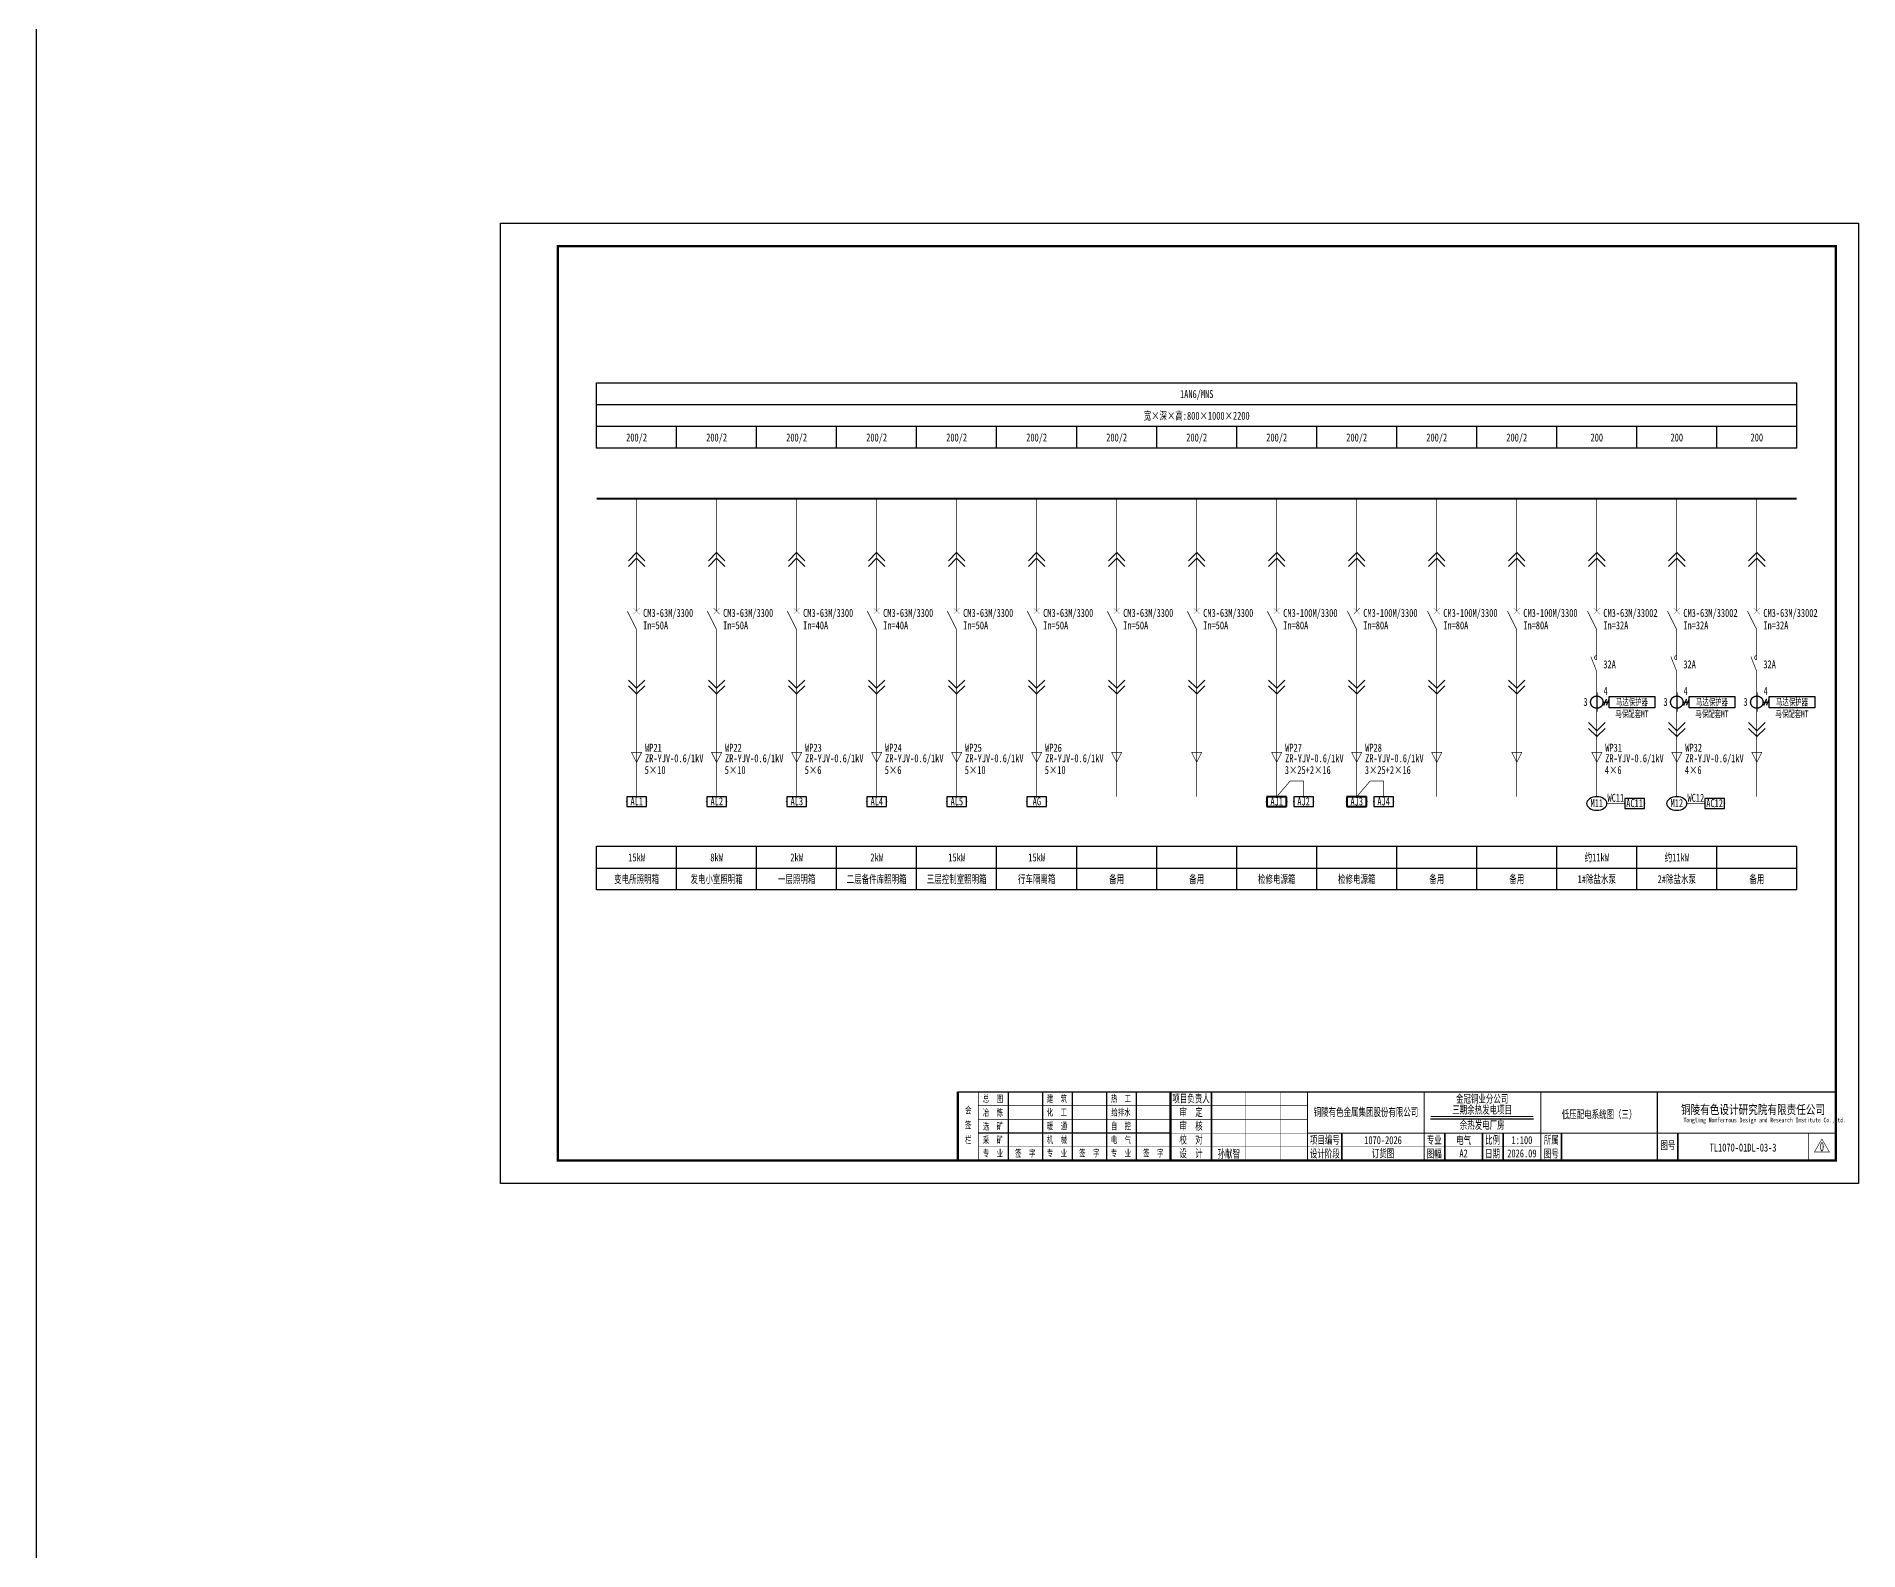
# Model space of a CAD drawing. Header units: millimetres. Extents: x -24326 to 675674, y 148048 to 606396.
# Drawn here: x 275674 to 355374, y 310989 to 377222 of the extents above; entities that cross this region are included whole.
import ezdxf
from ezdxf.enums import TextEntityAlignment as Align

# ---------------------------------------------------------------- set-up
doc = ezdxf.new("R2010")
doc.units = ezdxf.units.MM
doc.linetypes.add('常规', pattern=[20, 10, 0, 10])
for name, color, linetype in [('BXT', 7, 'Continuous'), ('MX', 3, 'Continuous'), ('TEXT', 4, 'Continuous'), ('动力平面导线层', 3, '常规'), ('图框', 7, 'Continuous'), ('文字', 7, 'Continuous'), ('标注-照明', 7, 'Continuous'), ('照明平面导线层', 3, 'Continuous'), ('照明平面设备层', 1, 'Continuous'), ('电辅助1', 7, 'Continuous')]:
    doc.layers.add(name, color=color, linetype=linetype)
doc.layers.add('CAXA0', color=7, linetype='Continuous', lineweight=70)
doc.layers.add('SW', color=8, linetype='Continuous', lineweight=20)
doc.styles.add('HZ', font='simsun.ttf', dxfattribs={"width": 0.75})
doc.styles.add('标准', font='NSimSun.ttf', dxfattribs={"width": 0.667})

# ---------------------------------------------------------------- blocks, each defined once
blk = doc.blocks.new('3')
at = {"layer": 'TEXT', "color": 7, "lineweight": 25, "style": 'HZ', "width": 0.75}
for s, height, p in [('铜陵有色设计研究院有限责任公司', 400, (221501, 249018)), ('Tongling Nonferrous Design and Research Institute Co.,Ltd.', 200, (221613, 248659))]:
    blk.add_text(s, height=height, dxfattribs=at).set_placement(p)
blk = doc.blocks.new('铜陵有色图签02')
at = {"layer": '图框', "linetype": 'Continuous', "lineweight": 50}
for p, q in [((-38401, 3003), (-38401, 1)), ((-29100, 3001), (-29100, 0))]:
    blk.add_line(p, q, dxfattribs=at)
at = {"layer": '图框', "color": 7, "linetype": 'Continuous', "lineweight": 25}
for p, q in [((-36201, 3010), (-36201, 9)), ((-34701, 3010), (-34701, 9)), ((-33401, 3017), (-33401, 16)), ((-31901, 3017), (-31901, 16)), ((-30601, 3017), (-30601, 16)), ((-29100, 1201), (-37501, 1201))]:
    blk.add_line(p, q, dxfattribs=at)
at = {"layer": '图框', "color": 7, "linetype": 'Continuous', "lineweight": 35}
for p, q in [((-27300, 3001), (-27300, 1)), ((-21600, 1197), (-21600, -3)), ((-17100, 1200), (-17100, 0)), ((-15450, 0), (-15450, 1200)), ((-14550, 1200), (-14550, 0)), ((-12000, 1201), (-12000, 1)), ((-6900, 1202), (-6900, 2))]:
    blk.add_line(p, q, dxfattribs=at)
at = {"layer": '图框', "lineweight": 25}
blk.add_line((-17723, 1830), (-13223, 1830), dxfattribs=at)
at = {"layer": '图框', "lineweight": 70, "const_width": 70}
blk.add_lwpolyline([(-17980, 3001), (0, 3001), (-38401, 3001)], dxfattribs=at)
at = {"layer": '图框', "color": 7, "linetype": 'Continuous', "lineweight": 25, "const_width": 25}
for points in [[(-37501, 3000), (-37501, 0)], [(-23100, 2401), (-37501, 2401)], [(-25800, 3001), (-25800, 1)], [(-24300, 3001), (-24300, 1)], [(-23100, 1801), (-37501, 1801)], [(-23100, 1201), (-29100, 1201)], [(-602, 943), (-932, 371), (-272, 371), (-602, 943)], [(-12900, 600), (-18000, 600), (-37501, 600)]]:
    blk.add_lwpolyline(points, dxfattribs=at)
at = {"layer": '图框', "linetype": 'Continuous', "lineweight": 50, "const_width": 50}
for points in [[(-23100, 3001), (-23100, 1)], [(-18000, 3000), (-18000, 0)]]:
    blk.add_lwpolyline(points, dxfattribs=at)
at = {"layer": '图框', "lineweight": 50, "const_width": 50}
for points in [[(-12900, 3001), (-12900, 1)], [(-7800, 3001), (-7800, 1)], [(0, 3000), (0, 0)], [(-23100, 1200), (0, 1200)]]:
    blk.add_lwpolyline(points, dxfattribs=at)
at = {"layer": '图框', "lineweight": 25, "const_width": 35}
blk.add_lwpolyline([(-17723, 1930), (-13223, 1930)], dxfattribs=at)
at = {"layer": '图框', "color": 7, "linetype": 'Continuous', "lineweight": 35, "const_width": 25}
blk.add_lwpolyline([(-1200, 1201), (-1200, 0)], dxfattribs=at)
at = {"layer": '图框', "linetype": 'Continuous', "lineweight": 70, "const_width": 70}
blk.add_lwpolyline([(-38401, 1), (0, 0)], dxfattribs=at)
at = {"layer": '图框', "lineweight": 25}
blk.add_blockref('3', (-228268, -246986), dxfattribs=at)
at = {"layer": 'TEXT', "color": 7, "lineweight": 25, "style": '标准', "width": 0.667}
for s, height, p in [('会', 300, (-37942, 2054)), ('总  图', 300, (-36862, 2555)), ('建  筑', 300, (-34062, 2562)), ('热  工', 300, (-31262, 2562)), ('项目负责人', 350, (-28197, 2541)), ('签', 300, (-37942, 1404)), ('冶  炼', 300, (-36862, 1955)), ('选  矿', 300, (-36862, 1355)), ('化  工', 300, (-34062, 1962)), ('暖  通', 300, (-34062, 1362)), ('给排水', 300, (-31262, 1962)), ('自  控', 300, (-31262, 1362)), ('审  定', 350, (-28197, 1941)), ('审  核', 350, (-28197, 1341)), ('栏', 300, (-37942, 754)), ('采  矿', 300, (-36862, 754)), ('机  械', 300, (-34062, 761)), ('电  气', 300, (-31262, 761)), ('校  对', 350, (-28197, 741)), ('项目编号', 350, (-22343, 730)), ('专业', 350, (-17559, 730)), ('比例', 350, (-15009, 730)), ('所属', 350, (-12438, 730)), ('图号', 350, (-7339, 495)), ('专  业', 300, (-36862, 170)), ('签  字', 300, (-35449, 170)), ('专  业', 300, (-34062, 177)), ('签  字', 300, (-32649, 177)), ('专  业', 300, (-31262, 177)), ('签  字', 300, (-29849, 177)), ('设  计', 350, (-28197, 139)), ('设计阶段', 350, (-22343, 130)), ('图幅', 350, (-17559, 130)), ('日期', 350, (-15009, 130)), ('图号', 350, (-12438, 130))]:
    blk.add_text(s, height=height, dxfattribs=at).set_placement(p, align=Align.CENTER)
blk = doc.blocks.new('HG')
at = {"layer": 'CAXA0', "color": 3, "linetype": 'Continuous', "lineweight": 0}
for p, q in [((0, 0), (-360, -360)), ((0, 0), (360, -360)), ((0, -250), (-360, -610)), ((0, -250), (360, -610))]:
    blk.add_line(p, q, dxfattribs=at)
blk = doc.blocks.new('0208D')
at = {"color": 3, "linetype": 'Continuous', "const_width": 0.3}
blk.add_lwpolyline([(0, -7.5), (0, 0)], dxfattribs=at)
blk.add_lwpolyline([(0, -7.5), (2.5, -2.5), (-2.5, -2.5)], close=True, dxfattribs=at)
blk = doc.blocks.new('1107AA')
at = {"color": 3, "linetype": 'Continuous'}
for points, const_width in [([(0, -7.5), (-3.79, 0)], 0.3), ([(1.25, 1.25), (-1.25, -1.25)], 0.1), ([(-1.25, 1.25), (1.25, -1.25)], 0.1)]:
    blk.add_lwpolyline(points, dxfattribs=dict(at, const_width=const_width))
blk = doc.blocks.new('PLA1')
at = {"color": 0, "linetype": 'ByBlock', "lineweight": -2}
for p, q in [((-500, 500), (-500, 0)), ((500, 500), (-500, 500)), ((-500, 0), (500, 0)), ((500, 0), (500, 500))]:
    blk.add_line(p, q, dxfattribs=at)
for p in [(-500, 250), (0, 500), (0, 0), (500, 250)]:
    blk.add_point(p, dxfattribs=at)
blk = doc.blocks.new('GGF')
at = {"layer": '照明平面导线层', "color": 3, "linetype": '常规', "lineweight": 25, "ltscale": 2, "const_width": 30}
for points in [[(0, 0), (0, -365)], [(0, -1065), (-261, -402)], [(0, -365), (0, -544)], [(0, -1065), (0, -1429)]]:
    blk.add_lwpolyline(points, dxfattribs=at)
blk.add_lwpolyline([(0, -544, -1.122007), (0, -365, -1.343832)], format="xyb", dxfattribs=at)
blk = doc.blocks.new('GHF')
at = {"layer": 'MX', "color": 3, "linetype": '常规', "lineweight": 25}
for p, q in [((270, 0), (540, 0)), ((313, -135), (432, 135)), ((426, -135), (546, 135))]:
    blk.add_line(p, q, dxfattribs=at)
blk.add_circle((0, 0), 270, dxfattribs=at)
at = {"layer": '动力平面导线层', "lineweight": -3, "ltscale": 100}
blk.add_line((0, 425), (0, -409), dxfattribs=at)

msp = doc.modelspace()

# ---------------------------------------------------------------- linework, layer by layer
at = {"color": 2, "linetype": 'ByBlock', "lineweight": -3, "ltscale": 100}
msp.add_line((275673.59742, 148047.80554), (275673.59742, 548047.80554), dxfattribs=at)
at = {"layer": '动力平面导线层', "color": 0, "linetype": 'ByBlock'}
for p, q in [((300173.61515, 362063.62145), (352673.57968, 362063.62145)), ((300173.61515, 359213.62145), (300173.61515, 362063.62145)), ((352673.57968, 359213.62145), (352673.57968, 362063.62145)), ((352673.57968, 361113.62145), (300173.61515, 361113.62145)), ((352673.57968, 360163.62145), (300173.61515, 360163.62145)), ((303673.61663, 359213.62145), (303673.61663, 360163.62145)), ((307173.61811, 359213.62145), (307173.61811, 360163.62145)), ((310673.61959, 359213.62145), (310673.61959, 360163.62145)), ((314173.62107, 359213.62145), (314173.62107, 360163.62145)), ((317673.62254, 359213.62145), (317673.62254, 360163.62145)), ((321173.62402, 359213.62145), (321173.62402, 360163.62145)), ((324673.6255, 359213.62145), (324673.6255, 360163.62145)), ((328173.62698, 359213.62145), (328173.62698, 360163.62145)), ((331673.61515, 359213.62145), (331673.61515, 360163.62145)), ((335173.6255, 359213.62145), (335173.6255, 360163.62145)), ((338673.62698, 359213.62145), (338673.62698, 360163.62145)), ((342173.61515, 359213.62145), (342173.61515, 360163.62145)), ((345673.60333, 359213.62145), (345673.60333, 360163.62145)), ((349173.5915, 359213.62145), (349173.5915, 360163.62145)), ((352673.57968, 359213.62145), (300173.61515, 359213.62145)), ((300173.61515, 341794.86127), (352673.57968, 341794.86127)), ((300173.61515, 339894.86127), (300173.61515, 341794.86127)), ((303673.61515, 339894.86127), (303673.61515, 341794.86127)), ((307173.61515, 339894.86127), (307173.61515, 341794.86127)), ((310673.61515, 339894.86127), (310673.61515, 341794.86127)), ((314173.61515, 339894.86127), (314173.61515, 341794.86127)), ((317673.61515, 339894.86127), (317673.61515, 341794.86127)), ((321173.61515, 339894.86127), (321173.61515, 341794.86127)), ((324673.61515, 339894.86127), (324673.61515, 341794.86127)), ((328173.61515, 339894.86127), (328173.61515, 341794.86127)), ((331673.61515, 339894.86127), (331673.61515, 341794.86127)), ((335173.61515, 339894.86127), (335173.61515, 341794.86127)), ((338673.61515, 339894.86127), (338673.61515, 341794.86127)), ((342173.61515, 339894.86127), (342173.61515, 341794.86127)), ((345673.61515, 339894.86127), (345673.61515, 341794.86127)), ((349173.61515, 339894.86127), (349173.61515, 341794.86127)), ((352673.61515, 339894.86127), (352673.61515, 341794.86127)), ((300173.61515, 340844.86127), (352673.57968, 340844.86127)), ((352673.57968, 339894.86127), (300173.61515, 339894.86127))]:
    msp.add_line(p, q, dxfattribs=at)
at = {"layer": '动力平面导线层', "color": 3, "linetype": 'ByBlock', "lineweight": 20, "ltscale": 2, "const_width": 84}
msp.add_lwpolyline([(352673.57968, 356997.73638), (300173.61515, 356997.69567)], dxfattribs=at)
at = {"layer": '动力平面导线层', "color": 0}
for points in [[(344463.9322, 348353.08792), (346458.35617, 348353.08792), (346458.35617, 347849.4289), (344463.9322, 347849.4289)], [(347963.9322, 348353.08792), (349958.35617, 348353.08792), (349958.35617, 347849.4289), (347963.9322, 347849.4289)], [(351463.9322, 348353.08792), (353458.35617, 348353.08792), (353458.35617, 347849.4289), (351463.9322, 347849.4289)]]:
    msp.add_lwpolyline(points, close=True, dxfattribs=at)
at = {"layer": '图框', "linetype": 'Continuous', "lineweight": 100, "const_width": 100}
msp.add_lwpolyline([(298473.59742, 328047.80554), (354373.59742, 328047.80554), (354373.59742, 368047.80554), (298473.59742, 368047.80554)], close=True, dxfattribs=at)
at = {"layer": '文字', "color": 3, "linetype": 'ByBlock', "lineweight": 25, "const_width": 30}
for points in [[(301923.60998, 352084.27385), (301923.60998, 356997.70105)], [(305423.60998, 352084.27385), (305423.60998, 356997.70105)], [(308923.60998, 352084.27385), (308923.60998, 356997.70105)], [(312423.60998, 352084.27385), (312423.60998, 356997.70105)], [(315923.60998, 352084.27385), (315923.60998, 356997.70105)], [(319423.60998, 352084.27385), (319423.60998, 356997.70105)], [(322923.60998, 352084.27385), (322923.60998, 356997.70105)], [(326423.60998, 352084.27385), (326423.60998, 356997.70105)], [(329923.60998, 352084.27385), (329923.60998, 356997.70105)], [(333423.60998, 352084.27385), (333423.60998, 356997.70105)], [(336923.60998, 352084.27385), (336923.60998, 356997.70105)], [(340423.60998, 352084.27385), (340423.60998, 356997.70105)], [(343923.60998, 352084.27385), (343923.60998, 356997.70105)], [(347423.60998, 352084.27385), (347423.60998, 356997.70105)], [(350923.60998, 352084.27385), (350923.60998, 356997.70105)], [(301923.62674, 351273.89939), (301923.62674, 343964.63622)], [(305423.62674, 351273.89939), (305423.62674, 343964.63622)], [(308923.62674, 351273.89939), (308923.62674, 343964.63622)], [(312423.62674, 351273.89939), (312423.62674, 343964.63622)], [(315923.62674, 351273.89939), (315923.62674, 343964.63622)], [(319423.62674, 351273.89939), (319423.62674, 343964.63622)], [(322923.62674, 351273.89939), (322923.62674, 343964.63622)], [(326423.62674, 351273.89939), (326423.62674, 343964.63622)], [(329923.62674, 351273.89939), (329923.62674, 343964.63622)], [(333423.62674, 351273.89939), (333423.62674, 343964.63622)], [(336923.62674, 351273.89939), (336923.62674, 343964.63622)], [(340423.62674, 351273.89939), (340423.62674, 343964.63622)], [(343923.6425, 351273.90579), (343923.6732, 350497.67251)], [(347423.6425, 351273.90579), (347423.6732, 350497.67251)], [(350923.6425, 351273.90579), (350923.6732, 350497.67251)], [(343923.6732, 349068.49974), (343923.6732, 347751.25841)], [(347423.6732, 349068.49974), (347423.6732, 347751.25841)], [(350923.6732, 349068.49974), (350923.6732, 347751.25841)], [(343923.6732, 347751.25841), (343923.6732, 343964.67879)], [(347423.6732, 347751.25841), (347423.6732, 343964.67879)], [(350923.6732, 347751.25841), (350923.6732, 343964.67879)], [(330511.34916, 344652.51289), (329923.62674, 343964.63622)], [(330511.34916, 344652.51289), (331099.07158, 344652.51289)], [(331099.07158, 344652.51289), (331099.07158, 343964.63622)], [(334011.34916, 344652.51289), (333423.62674, 343964.63622)], [(334011.34916, 344652.51289), (334599.07158, 344652.51289)], [(334599.07158, 344652.51289), (334599.07158, 343964.63622)], [(344368.62216, 343668.76827), (345144.85544, 343668.79897)], [(347868.62216, 343668.76827), (348644.85544, 343668.79897)]]:
    msp.add_lwpolyline(points, dxfattribs=at)
at = {"layer": '标注-照明', "color": 1, "linetype": 'ByBlock', "lineweight": 30, "ltscale": 100, "extrusion": (0, 0, -1)}
for centre in [(343923.6732, 343668.76827), (347423.6732, 343668.76827)]:
    msp.add_ellipse(centre, major_axis=(444.94896, 0), ratio=0.665043753, dxfattribs=at)
at = {"layer": '照明平面设备层', "color": 0, "lineweight": -3, "ltscale": 100}
msp.add_lwpolyline([(295973.59742, 369047.80554), (355373.59742, 369047.80554), (355373.59742, 327047.80554), (295973.59742, 327047.80554)], close=True, dxfattribs=at)

# ---------------------------------------------------------------- block references
for p in [(301923.50226, 354648.94227), (305423.50226, 354648.94227), (308923.50226, 354648.94227), (312423.50226, 354648.94227), (315923.50226, 354648.94227), (319423.50226, 354648.94227), (322923.50226, 354648.94227), (326423.50226, 354648.94227), (329923.50226, 354648.94227), (333423.50226, 354648.94227), (336923.50226, 354648.94227), (340423.50226, 354648.94227), (343923.51359, 354648.94263), (347423.51359, 354648.94263), (350923.51359, 354648.94263)]:
    msp.add_blockref('HG', p)
at = {"rotation": 180}
for p in [(301923.47841, 348459.95938), (305423.47841, 348459.95938), (308923.47841, 348459.95938), (312423.47841, 348459.95938), (315923.47841, 348459.95938), (319423.47841, 348459.95938), (322923.47841, 348459.95938), (326423.47841, 348459.95938), (329923.47841, 348459.95938), (333423.47841, 348459.95938), (336923.47841, 348459.95938), (340423.47841, 348459.95938), (343923.48973, 346594.03722), (347423.48973, 346594.03722), (350923.48973, 346594.03722)]:
    msp.add_blockref('HG', p, dxfattribs=at)
at = {"layer": 'BXT', "linetype": 'ByBlock', "xscale": 87.66225000098348, "yscale": 87.66225000098348, "zscale": 87.66225000098348}
for p in [(301923.66188, 346125.38873), (305423.66188, 346125.38873), (308923.66188, 346125.38873), (312423.66188, 346125.38873), (315923.66188, 346125.38873), (319423.66188, 346125.38873), (322923.66188, 346125.38873), (326423.66188, 346125.38873), (329923.66188, 346125.38873), (333423.66188, 346125.38873), (336923.66188, 346125.38873), (340423.66188, 346125.38873), (343923.6732, 346125.38909), (347423.6732, 346125.38909), (350923.6732, 346125.38909)]:
    msp.add_blockref('0208D', p, dxfattribs=at)
at = {"layer": '动力平面导线层', "linetype": 'ByBlock'}
for p in [(343923.67321, 350497.53406), (347423.67321, 350497.53406), (350923.67321, 350497.53406)]:
    msp.add_blockref('GGF', p, dxfattribs=at)
at = {"layer": '动力平面导线层', "color": 0, "linetype": '常规'}
for p in [(343923.68549, 348101.25841), (347423.68549, 348101.25841), (350923.68549, 348101.25841)]:
    msp.add_blockref('GHF', p, dxfattribs=at)
at = {"layer": '图框', "lineweight": 25}
msp.add_blockref('铜陵有色图签02', (354373.59742, 328047.80554), dxfattribs=at)
at = {"layer": '文字', "color": 3, "linetype": 'ByBlock', "lineweight": 25, "xscale": 108.0493425019085, "yscale": 108.0493425019085, "zscale": 108.0493425019085}
for p in [(301923.62674, 352084.26946), (305423.62674, 352084.26946), (308923.62674, 352084.26946), (312423.62674, 352084.26946), (315923.62674, 352084.26946), (319423.62674, 352084.26946), (322923.62674, 352084.26946), (326423.62674, 352084.26946), (329923.62674, 352084.26946), (333423.62674, 352084.26946), (336923.62674, 352084.26946), (340423.62674, 352084.26946), (343923.63806, 352084.26982), (347423.63806, 352084.26982), (350923.63806, 352084.26982)]:
    msp.add_blockref('1107AA', p, dxfattribs=at)
at = {"layer": '照明平面设备层', "color": 1, "lineweight": 30, "xscale": 0.8640000000596046, "yscale": 0.8640000000596046, "zscale": 0.8640000000596046}
for p in [(301923.62674, 343532.63622), (305423.62674, 343532.63622), (308923.62674, 343532.63622), (312423.62674, 343532.63622), (315923.62674, 343532.63623)]:
    msp.add_blockref('PLA1', p, dxfattribs=at)
at = {"layer": '照明平面设备层', "color": 4, "lineweight": 30, "xscale": 0.8640000000596046, "yscale": 0.8640000000596046, "zscale": 0.8640000000596046}
msp.add_blockref('PLA1', (319423.62674, 343532.63622), dxfattribs=at)
at = {"layer": '照明平面设备层', "color": 1, "lineweight": 40, "xscale": 0.8640000000596046, "yscale": 0.8640000000596046, "zscale": 0.8640000000596046}
for p in [(329923.62674, 343532.63622), (333423.62674, 343532.63622)]:
    msp.add_blockref('PLA1', p, dxfattribs=at)
at = {"layer": '照明平面设备层', "color": 1, "linetype": 'ByBlock', "lineweight": 30, "xscale": 0.8640000000596046, "yscale": 0.8640000000596046, "zscale": 0.8640000000596046}
for p in [(331099.07158, 343532.62176), (334599.07158, 343532.62176), (345576.85544, 343452.79897), (349076.85544, 343452.79897)]:
    msp.add_blockref('PLA1', p, dxfattribs=at)

# ---------------------------------------------------------------- texts
at = {"layer": 'SW', "color": 7, "linetype": 'ByBlock', "lineweight": 25, "style": '标准', "width": 0.667}
for s, height, p in [('1AN6/MNS', 350, (326423.59742, 361403.58174)), ('宽×深×高:800×1000×2200', 350, (326423.59742, 360453.58174)), ('马达保护器', 300, (345461.14419, 347955.20024)), ('马达保护器', 300, (348961.14419, 347955.20024)), ('马达保护器', 300, (352461.14419, 347955.20024)), ('3', 350, (343428.71581, 347936.60681)), ('马保配套MT', 300, (345461.14419, 347436.70854)), ('3', 350, (346928.71581, 347936.60681)), ('马保配套MT', 300, (348961.14419, 347436.70854)), ('3', 350, (350428.71581, 347936.60681)), ('马保配套MT', 300, (352461.14419, 347436.70854)), ('AJ2', 350, (331099.07158, 343587.82161)), ('AJ4', 350, (334599.07158, 343587.82161)), ('AC11', 350, (345576.85544, 343507.99882)), ('AC12', 350, (349076.85544, 343507.99882)), ('15kW', 350, (301923.61515, 341134.82756)), ('8kW', 350, (305423.61515, 341134.82756)), ('2kW', 350, (308923.61515, 341134.82756)), ('2kW', 350, (312423.61515, 341134.82756)), ('15kW', 350, (315923.61515, 341134.82756)), ('15kW', 350, (319423.61515, 341134.82756)), ('变电所照明箱', 350, (301923.61515, 340184.82756)), ('发电小室照明箱', 350, (305423.61515, 340184.82756)), ('一层照明箱', 350, (308923.61515, 340184.82756)), ('二层备件库照明箱', 350, (312423.61515, 340184.82756)), ('三层控制室照明箱', 350, (315923.61515, 340184.82756)), ('行车隔离箱', 350, (319423.61515, 340184.82756)), ('备用', 350, (322923.61515, 340184.82756)), ('备用', 350, (326423.61515, 340184.82756)), ('检修电源箱', 350, (329923.61515, 340184.82756)), ('检修电源箱', 350, (333423.61515, 340184.82756)), ('备用', 350, (336923.61515, 340184.82756)), ('备用', 350, (340423.61515, 340184.82756))]:
    msp.add_text(s, height=height, dxfattribs=at).set_placement(p, align=Align.CENTER)
for s, p in [('CM3-63M/3300', (302208.46037, 351829.28104)), ('In=50A', (302208.46037, 351285.01443)), ('CM3-63M/3300', (305708.46037, 351829.28104)), ('In=50A', (305708.46037, 351285.01443)), ('CM3-63M/3300', (309208.46037, 351829.28104)), ('In=40A', (309208.46037, 351285.01443)), ('CM3-63M/3300', (312708.46037, 351829.28104)), ('In=40A', (312708.46037, 351285.01443)), ('CM3-63M/3300', (316208.46037, 351829.28104)), ('In=50A', (316208.46037, 351285.01443)), ('CM3-63M/3300', (319708.46037, 351829.28104)), ('In=50A', (319708.46037, 351285.01443)), ('CM3-63M/3300', (323208.46037, 351829.28104)), ('In=50A', (323208.46037, 351285.01443)), ('CM3-63M/3300', (326708.46037, 351829.28104)), ('In=50A', (326708.46037, 351285.01443)), ('CM3-100M/3300', (330208.46037, 351829.28104)), ('In=80A', (330208.46037, 351285.01443)), ('CM3-100M/3300', (333708.46037, 351829.28104)), ('In=80A', (333708.46037, 351285.01443)), ('CM3-100M/3300', (337208.46037, 351829.28104)), ('In=80A', (337208.46037, 351285.01443)), ('CM3-100M/3300', (340708.46037, 351829.28104)), ('In=80A', (340708.46037, 351285.01443)), ('In=32A', (344208.46652, 351285.16211)), ('In=32A', (347708.46652, 351285.16211)), ('In=32A', (351208.46652, 351285.16211)), ('32A', (344208.46072, 349581.76936)), ('32A', (347708.46072, 349581.76936)), ('32A', (351208.46072, 349581.76936)), ('4', (344221.21338, 348419.30755)), ('4', (347721.21338, 348419.30755)), ('4', (351221.21338, 348419.30755))]:
    msp.add_text(s, height=350, dxfattribs=at).set_placement(p)
at = {"layer": 'SW', "color": 0, "linetype": 'ByBlock', "lineweight": 25, "style": '标准', "width": 0.667}
for p in [(344208.46652, 351829.42871), (347708.46652, 351829.42871), (351208.46652, 351829.42871)]:
    msp.add_text('CM3-63M/33002', height=350, dxfattribs=at).set_placement(p)
at = {"layer": 'SW', "color": 7, "linetype": 'Continuous', "lineweight": 25, "style": '标准', "width": 0.667}
for s, p in [('AL1', (301932.24259, 343587.83607)), ('AL2', (305432.24259, 343587.83607)), ('AL3', (308932.24259, 343587.83607)), ('AL4', (312432.24259, 343587.83608)), ('AL5', (315932.24259, 343587.83608)), ('AG', (319432.24259, 343587.83608)), ('AJ1', (329923.62674, 343587.83608)), ('AJ3', (333423.62674, 343587.83608)), ('孙献智', (327825.33482, 328168.32387))]:
    msp.add_text(s, height=350, dxfattribs=at).set_placement(p, align=Align.CENTER)
at = {"layer": 'SW', "color": 0, "linetype": 'ByBlock', "lineweight": 25, "style": '标准', "width": 0.667}
for s, p in [('M11', (343923.6732, 343509.79696)), ('M12', (347423.6732, 343509.79696))]:
    msp.add_text(s, height=350, dxfattribs=at).set_placement(p, align=Align.CENTER)
at = {"layer": 'SW', "color": 1, "linetype": 'Continuous', "lineweight": 25, "style": '标准', "width": 0.667}
for s, p in [('约11kW', (343923.38501, 341134.83833)), ('约11kW', (347423.38501, 341134.83833)), ('1#除盐水泵', (343923.38205, 340184.88123)), ('2#除盐水泵', (347423.38205, 340184.88123)), ('订货图', (334573.02114, 328187.78351))]:
    msp.add_text(s, height=350, dxfattribs=at).set_placement(p, align=Align.CENTER)
at = {"layer": 'SW', "color": 0, "linetype": 'Continuous', "lineweight": 25, "style": '标准', "width": 0.667}
msp.add_text('备用', height=350, dxfattribs=at).set_placement((350923.38205, 340184.88123), align=Align.CENTER)
at = {"layer": 'SW', "color": 4, "linetype": 'Continuous', "lineweight": 25, "style": '标准', "width": 0.667}
for s, height, p in [('金冠铜业分公司', 350, (338910.44932, 330576.69826)), ('铜陵有色金属集团股份有限公司', 350, (333827.45058, 329995.49497)), ('三期余热发电项目', 350, (338910.44932, 330098.57327)), ('低压配电系统图（三）', 350, (344024.50883, 329894.71849)), ('电气', 350, (338097.77392, 328767.48556)), ('余热发电厂房', 350, (338910.44932, 329430.29975)), ('1070-2026', 350, (334573.02114, 328767.48556)), ('A2', 350, (338097.77392, 328187.78351)), ('2026.09', 350, (340647.77392, 328187.78351)), ('1:100', 350, (340647.77392, 328767.48556)), ('TL1070-01DL-03-3', 350, (350322.91182, 328444.2761)), ('0', 400, (353771.3699, 328455.76591))]:
    msp.add_text(s, height=height, dxfattribs=at).set_placement(p, align=Align.CENTER)
at = {"layer": '动力平面导线层', "color": 0, "linetype": 'ByBlock', "style": '标准', "width": 0.667}
for s, p in [('200/2', (301923.61663, 359503.58229)), ('200/2', (305423.61811, 359503.58229)), ('200/2', (308923.61959, 359503.58229)), ('200/2', (312423.62107, 359503.58229)), ('200/2', (315923.62254, 359503.58229)), ('200/2', (319423.62402, 359503.58229)), ('200/2', (322923.6255, 359503.58229)), ('200/2', (326423.62698, 359503.58229)), ('200/2', (329923.62846, 359503.58229)), ('200/2', (333423.6255, 359503.58229)), ('200/2', (336923.62698, 359503.58229)), ('200/2', (340423.62846, 359503.58229)), ('200', (343923.61663, 359503.58229)), ('200', (347423.60481, 359503.58229)), ('200', (350923.59298, 359503.58229))]:
    msp.add_text(s, height=350, dxfattribs=at).set_placement(p, align=Align.CENTER)
at = {"layer": '电辅助1', "color": 7, "linetype": 'ByBlock', "lineweight": 25, "style": '标准', "width": 0.667}
for s, p in [('WP21', (302294.04744, 345932.71192)), ('WP22', (305794.04744, 345932.71192)), ('WP23', (309294.04744, 345932.71192)), ('WP24', (312794.04744, 345932.71192)), ('WP25', (316294.04744, 345932.70972)), ('WP26', (319794.04744, 345932.70972)), ('WP27', (330294.04744, 345932.71192)), ('WP28', (333794.04744, 345932.71192)), ('WP31', (344294.09242, 345932.75428)), ('WP32', (347794.09242, 345932.75428)), ('5×10', (302277.70281, 344957.10894)), ('ZR-YJV-0.6/1kV', (302293.92547, 345470.87138)), ('5×10', (305777.70281, 344957.10894)), ('ZR-YJV-0.6/1kV', (305793.92547, 345470.87138)), ('5×6', (309277.70281, 344957.10894)), ('ZR-YJV-0.6/1kV', (309293.92547, 345470.87138)), ('5×6', (312777.70281, 344957.10894)), ('ZR-YJV-0.6/1kV', (312793.92547, 345470.87138)), ('5×10', (316277.70281, 344957.10674)), ('ZR-YJV-0.6/1kV', (316293.92547, 345470.86919)), ('5×10', (319777.70281, 344957.10674)), ('ZR-YJV-0.6/1kV', (319793.92547, 345470.86919)), ('3×25+2×16', (330277.70281, 344957.10894)), ('ZR-YJV-0.6/1kV', (330293.92547, 345470.87138)), ('3×25+2×16', (333777.70281, 344957.10894)), ('ZR-YJV-0.6/1kV', (333793.92547, 345470.87138)), ('4×6', (344277.74779, 344957.1513)), ('ZR-YJV-0.6/1kV', (344293.97045, 345470.91374)), ('4×6', (347777.74779, 344957.1513)), ('ZR-YJV-0.6/1kV', (347793.97045, 345470.91374))]:
    msp.add_text(s, height=350, dxfattribs=at).set_placement(p)
for s, p in [('WC11', (344756.7388, 343741.34757)), ('WC12', (348256.7388, 343741.34757))]:
    msp.add_text(s, height=350, dxfattribs=at).set_placement(p, align=Align.CENTER)

doc.saveas('drawing.dxf')
